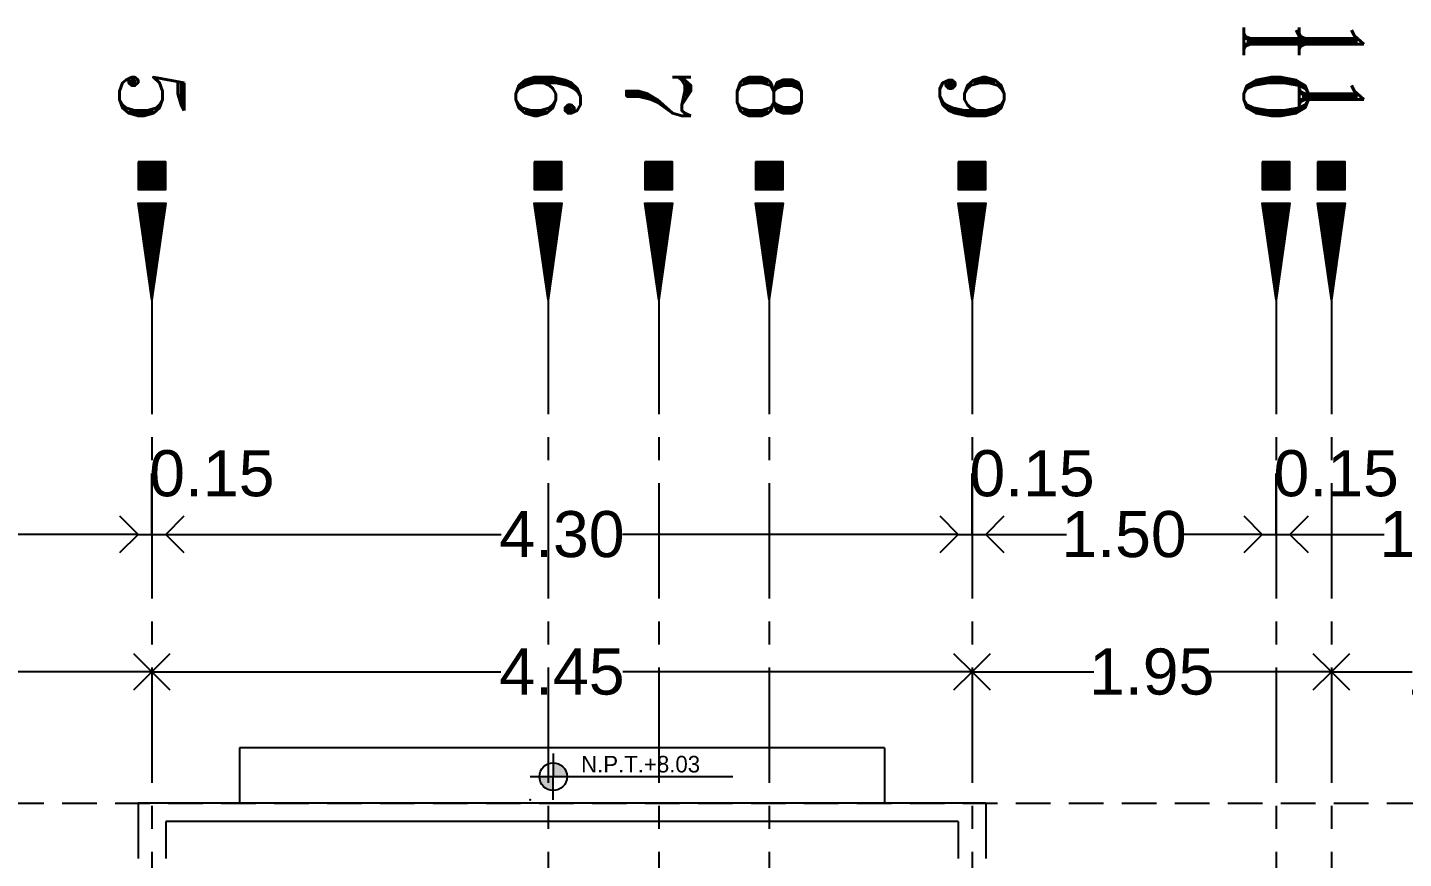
# Model space of a CAD drawing. Header units: metres. Extents: x -58 to 722, y -1100 to 345.
# Drawn here: x 203.38 to 210.84, y -478.29 to -473.79 of the extents above; entities that cross this region are included whole.
import ezdxf
from ezdxf.enums import TextEntityAlignment as Align

# ---------------------------------------------------------------- set-up
doc = ezdxf.new("R2010")
doc.units = ezdxf.units.M
doc.header["$MEASUREMENT"] = 0
for name, pattern in [('CENTER2', [1.125, 0.75, -0.125, 0.125, -0.125]), ('CENTERX2', [4, 2.5, -0.5, 0.5, -0.5]), ('HIDDEN2', [0.1875, 0.125, -0.0625])]:
    doc.linetypes.add(name, pattern=pattern)
doc.layers.get('0').update_dxf_attribs({"color": 255})
doc.layers.get('DEFPOINTS').update_dxf_attribs({"color": 250})
for name, color, linetype in [('A-INDICADORES', 149, 'Continuous'), ('A-TEXTOS', 131, 'Continuous'), ('FSR_ARQ_007PROYECCIONES', 200, 'HIDDEN2'), ('FSR_ARQ_010MUROBAJO', 33, 'Continuous'), ('FSR_ARQ_015COTAS', 125, 'Continuous'), ('FSR_ARQ_016EJES', 135, 'CENTER2'), ('FSR_ARQ_017EJESTEXT', 135, 'Continuous'), ('LOSA', 1, 'Continuous')]:
    doc.layers.add(name, color=color, linetype=linetype)
doc.styles.add('ESPACIOS', font='GOTHIC.TTF')
doc.styles.add('ROMANT', font='romant.shx')
doc.styles.add('style1', font='arial.ttf')
doc.dimstyles.new('PP_PACO', dxfattribs={"dimtxt": 0.18, "dimasz": 0.075, "dimexe": 0.075, "dimexo": 0, "dimgap": 0, "dimtad": 0, "dimtih": 1, "dimtoh": 1, "dimzin": 1, "dimdsep": 46, "dimtxsty": 'style1', "dimcen": 0.15, "dimse1": 1, "dimse2": 1, "dimclrd": 256, "dimclre": 256, "dimadec": 0, "dimazin": 0, "dimtfac": 1, "dimtmove": 0, "dimatfit": 3, "dimfxl": 0.075, "dimarcsym": 0})

# ---------------------------------------------------------------- blocks, each defined once
blk = doc.blocks.new('Di-p0102')
at = {"const_width": 0.2}
blk.add_lwpolyline([(-0.8000000000000007, 0), (-1, 0)], dxfattribs=at)
for points in [[(-1, 0.09999999999999964), (-0.8000000000000007, 0.09999999999999964), (-0.8000000000000007, -0.0999999999999997), (-1, -0.0999999999999997)], [(0, 0), (-0.7000000000000011, 0.09999999999999964), (-0.7000000000000011, -0.0999999999999997)]]:
    blk.add_lwpolyline(points, close=True)
blk.add_lwpolyline([(0, 0, 0, 0.2, 0), (-0.7000000000000011, 0, 0.2, 0.2, 0)], format="xyseb")
at = {"style": 'ROMANT'}
blk.add_attdef('A', text='', height=0.6, dxfattribs=at).set_placement((-1.3, 0), align=Align.MIDDLE_RIGHT)
blk = doc.blocks.new('_Open90')
at = {"color": 0, "linetype": 'ByBlock', "lineweight": -2}
for p, q in [((-0.5, 0.5), (0, 0)), ((0, 0), (-1, 0)), ((0, 0), (-0.5, -0.5))]:
    blk.add_line(p, q, dxfattribs=at)
blk = doc.blocks.new('*D666')
at = {"layer": 'DEFPOINTS', "color": 0, "ltscale": 0.005, "transparency": 16777216}
for p in [(204.053950203432, -477.2821814296007), (200.1039502034322, -477.4568156564488), (204.053950203432, -477.6673014448633)]:
    blk.add_point(p, dxfattribs=at)
at = {"layer": 'FSR_ARQ_015COTAS', "lineweight": -2, "ltscale": 0.005, "transparency": 16777216}
for p, q in [((200.3039502034322, -477.2821814296007), (201.75340450084, -477.2821814296007)), ((203.853950203432, -477.2821814296007), (202.4044959060242, -477.2821814296007))]:
    blk.add_line(p, q, dxfattribs=at)
at = {"layer": 'FSR_ARQ_015COTAS', "lineweight": -2, "ltscale": 0.005, "transparency": 16777216, "xscale": 0.2, "yscale": 0.2, "zscale": 0.2, "rotation": 180}
blk.add_blockref('_Open90', (200.1039502034322, -477.2821814296007), dxfattribs=at)
at = {"layer": 'FSR_ARQ_015COTAS', "lineweight": -2, "ltscale": 0.005, "transparency": 16777216, "xscale": 0.2, "yscale": 0.2, "zscale": 0.2}
blk.add_blockref('_Open90', (204.053950203432, -477.2821814296007), dxfattribs=at)
at = {"layer": 'FSR_ARQ_015COTAS', "color": 0, "ltscale": 0.005, "transparency": 16777216, "insert": (202.0789502034321, -477.2821814296007), "char_height": 0.25, "attachment_point": 5, "style": 'style1'}
blk.add_mtext('3.95', dxfattribs=at)
blk = doc.blocks.new('*D667')
at = {"layer": 'DEFPOINTS', "color": 0, "ltscale": 0.005, "transparency": 16777216}
for p in [(208.5039502034322, -477.2821814296007), (208.5039502034322, -477.462499378042), (204.053950203432, -477.6673014448633)]:
    blk.add_point(p, dxfattribs=at)
at = {"layer": 'FSR_ARQ_015COTAS', "lineweight": -2, "ltscale": 0.005, "transparency": 16777216}
for p, q in [((204.253950203432, -477.2821814296007), (205.9482885390392, -477.2821814296007)), ((208.3039502034322, -477.2821814296007), (206.609611867825, -477.2821814296007))]:
    blk.add_line(p, q, dxfattribs=at)
at = {"layer": 'FSR_ARQ_015COTAS', "lineweight": -2, "ltscale": 0.005, "transparency": 16777216, "xscale": 0.2, "yscale": 0.2, "zscale": 0.2, "rotation": 180}
blk.add_blockref('_Open90', (204.053950203432, -477.2821814296007), dxfattribs=at)
at = {"layer": 'FSR_ARQ_015COTAS', "lineweight": -2, "ltscale": 0.005, "transparency": 16777216, "xscale": 0.2, "yscale": 0.2, "zscale": 0.2}
blk.add_blockref('_Open90', (208.5039502034322, -477.2821814296007), dxfattribs=at)
at = {"layer": 'FSR_ARQ_015COTAS', "color": 0, "ltscale": 0.005, "transparency": 16777216, "insert": (206.2789502034321, -477.2821814296007), "char_height": 0.25, "attachment_point": 5, "style": 'style1'}
blk.add_mtext('4.45', dxfattribs=at)
blk = doc.blocks.new('*D668')
at = {"layer": 'DEFPOINTS', "color": 0, "ltscale": 0.005, "transparency": 16777216}
for p in [(210.4539502034312, -477.2821814296007), (208.5039502034322, -477.462499378042), (210.4539502034312, -477.6869636333714)]:
    blk.add_point(p, dxfattribs=at)
at = {"layer": 'FSR_ARQ_015COTAS', "lineweight": -2, "ltscale": 0.005, "transparency": 16777216}
for p, q in [((208.7039502034322, -477.2821814296007), (209.1650859469515, -477.2821814296007)), ((210.2539502034312, -477.2821814296007), (209.7928144599119, -477.2821814296007))]:
    blk.add_line(p, q, dxfattribs=at)
at = {"layer": 'FSR_ARQ_015COTAS', "lineweight": -2, "ltscale": 0.005, "transparency": 16777216, "xscale": 0.2, "yscale": 0.2, "zscale": 0.2, "rotation": 180}
blk.add_blockref('_Open90', (208.5039502034322, -477.2821814296007), dxfattribs=at)
at = {"layer": 'FSR_ARQ_015COTAS', "lineweight": -2, "ltscale": 0.005, "transparency": 16777216, "xscale": 0.2, "yscale": 0.2, "zscale": 0.2}
blk.add_blockref('_Open90', (210.4539502034312, -477.2821814296007), dxfattribs=at)
at = {"layer": 'FSR_ARQ_015COTAS', "color": 0, "ltscale": 0.005, "transparency": 16777216, "insert": (209.4789502034317, -477.2821814296007), "char_height": 0.25, "attachment_point": 5, "style": 'style1'}
blk.add_mtext('1.95', dxfattribs=at)
blk = doc.blocks.new('*D669')
at = {"layer": 'DEFPOINTS', "color": 0, "ltscale": 0.005, "transparency": 16777216}
for p in [(211.9534507933824, -477.2821814296007), (211.9534507933824, -477.6173585627042), (210.4539502034312, -477.6869636333714)]:
    blk.add_point(p, dxfattribs=at)
at = {"layer": 'FSR_ARQ_015COTAS', "lineweight": -2, "ltscale": 0.005, "transparency": 16777216}
for p, q in [((210.6539502034312, -477.2821814296007), (210.8912004984068, -477.2821814296007)), ((211.7534507933825, -477.2821814296007), (211.5162004984068, -477.2821814296007))]:
    blk.add_line(p, q, dxfattribs=at)
at = {"layer": 'FSR_ARQ_015COTAS', "lineweight": -2, "ltscale": 0.005, "transparency": 16777216, "xscale": 0.2, "yscale": 0.2, "zscale": 0.2, "rotation": 180}
blk.add_blockref('_Open90', (210.4539502034312, -477.2821814296007), dxfattribs=at)
at = {"layer": 'FSR_ARQ_015COTAS', "lineweight": -2, "ltscale": 0.005, "transparency": 16777216, "xscale": 0.2, "yscale": 0.2, "zscale": 0.2}
blk.add_blockref('_Open90', (211.9534507933824, -477.2821814296007), dxfattribs=at)
at = {"layer": 'FSR_ARQ_015COTAS', "color": 0, "ltscale": 0.005, "transparency": 16777216, "insert": (211.2037004984068, -477.2821814296007), "char_height": 0.25, "attachment_point": 5, "style": 'style1'}
blk.add_mtext('1.50', dxfattribs=at)
blk = doc.blocks.new('*D673')
at = {"layer": 'DEFPOINTS', "color": 0, "ltscale": 0.005, "transparency": 16777216}
for p in [(203.9789502034322, -476.5365383711329), (200.1789502034322, -476.7614430041091), (203.9789502034322, -476.7614430041093)]:
    blk.add_point(p, dxfattribs=at)
at = {"layer": 'FSR_ARQ_015COTAS', "lineweight": -2, "ltscale": 0.005, "transparency": 16777216}
for p, q in [((200.3789502034322, -476.5365383711329), (201.7547687573203, -476.5365383711329)), ((203.7789502034322, -476.5365383711329), (202.4031316495441, -476.5365383711329))]:
    blk.add_line(p, q, dxfattribs=at)
at = {"layer": 'FSR_ARQ_015COTAS', "lineweight": -2, "ltscale": 0.005, "transparency": 16777216, "xscale": 0.2, "yscale": 0.2, "zscale": 0.2, "rotation": 180}
blk.add_blockref('_Open90', (200.1789502034322, -476.5365383711329), dxfattribs=at)
at = {"layer": 'FSR_ARQ_015COTAS', "lineweight": -2, "ltscale": 0.005, "transparency": 16777216, "xscale": 0.2, "yscale": 0.2, "zscale": 0.2}
blk.add_blockref('_Open90', (203.9789502034322, -476.5365383711329), dxfattribs=at)
at = {"layer": 'FSR_ARQ_015COTAS', "color": 0, "ltscale": 0.005, "transparency": 16777216, "insert": (202.0789502034322, -476.5365383711329), "char_height": 0.25, "attachment_point": 5, "style": 'style1'}
blk.add_mtext('3.80', dxfattribs=at)
blk = doc.blocks.new('*D674')
at = {"layer": 'DEFPOINTS', "color": 0, "ltscale": 0.005, "transparency": 16777216}
for p in [(204.1289502034321, -476.5365383711329), (203.9789502034322, -476.7614430041093), (204.1289502034321, -476.7614430041093)]:
    blk.add_point(p, dxfattribs=at)
at = {"layer": 'FSR_ARQ_015COTAS', "lineweight": -2, "ltscale": 0.005, "transparency": 16777216}
for p, q in [((204.0539502034321, -476.5365383711329), (204.0539502034321, -476.2062518772721)), ((203.7789502034322, -476.5365383711329), (203.5789502034322, -476.5365383711329)), ((203.9789502034322, -476.5365383711329), (204.1289502034321, -476.5365383711329)), ((203.9789502034322, -476.5365383711329), (204.1289502034321, -476.5365383711329)), ((204.328950203432, -476.5365383711329), (204.5289502034321, -476.5365383711329))]:
    blk.add_line(p, q, dxfattribs=at)
at = {"layer": 'FSR_ARQ_015COTAS', "lineweight": -2, "ltscale": 0.005, "transparency": 16777216, "xscale": 0.2, "yscale": 0.2, "zscale": 0.2}
blk.add_blockref('_Open90', (203.9789502034322, -476.5365383711329), dxfattribs=at)
at = {"layer": 'FSR_ARQ_015COTAS', "lineweight": -2, "ltscale": 0.005, "transparency": 16777216, "xscale": 0.2, "yscale": 0.2, "zscale": 0.2, "rotation": 180}
blk.add_blockref('_Open90', (204.1289502034321, -476.5365383711329), dxfattribs=at)
at = {"layer": 'FSR_ARQ_015COTAS', "color": 0, "ltscale": 0.005, "transparency": 16777216, "insert": (204.3795811720542, -476.2062518772721), "char_height": 0.25, "attachment_point": 5, "style": 'style1'}
blk.add_mtext('0.15', dxfattribs=at)
blk = doc.blocks.new('*D675')
at = {"layer": 'DEFPOINTS', "color": 0, "ltscale": 0.005, "transparency": 16777216}
for p in [(208.4289502034322, -476.5365383711329), (204.1289502034321, -476.7614430041093), (208.4289502034322, -476.7614430041091)]:
    blk.add_point(p, dxfattribs=at)
at = {"layer": 'FSR_ARQ_015COTAS', "lineweight": -2, "ltscale": 0.005, "transparency": 16777216}
for p, q in [((204.328950203432, -476.5365383711329), (205.9496527955195, -476.5365383711329)), ((208.2289502034322, -476.5365383711329), (206.6082476113448, -476.5365383711329))]:
    blk.add_line(p, q, dxfattribs=at)
at = {"layer": 'FSR_ARQ_015COTAS', "lineweight": -2, "ltscale": 0.005, "transparency": 16777216, "xscale": 0.2, "yscale": 0.2, "zscale": 0.2, "rotation": 180}
blk.add_blockref('_Open90', (204.1289502034321, -476.5365383711329), dxfattribs=at)
at = {"layer": 'FSR_ARQ_015COTAS', "lineweight": -2, "ltscale": 0.005, "transparency": 16777216, "xscale": 0.2, "yscale": 0.2, "zscale": 0.2}
blk.add_blockref('_Open90', (208.4289502034322, -476.5365383711329), dxfattribs=at)
at = {"layer": 'FSR_ARQ_015COTAS', "color": 0, "ltscale": 0.005, "transparency": 16777216, "insert": (206.2789502034321, -476.5365383711329), "char_height": 0.25, "attachment_point": 5, "style": 'style1'}
blk.add_mtext('4.30', dxfattribs=at)
blk = doc.blocks.new('*D676')
at = {"layer": 'DEFPOINTS', "color": 0, "ltscale": 0.005, "transparency": 16777216}
for p in [(208.5789502034322, -476.5365383711329), (208.4289502034322, -476.7614430041091), (208.5789502034322, -476.7614430041091)]:
    blk.add_point(p, dxfattribs=at)
at = {"layer": 'FSR_ARQ_015COTAS', "lineweight": -2, "ltscale": 0.005, "transparency": 16777216}
for p, q in [((208.5039502034322, -476.5365383711329), (208.5039502034322, -476.2062518772721)), ((208.2289502034322, -476.5365383711329), (208.0289502034322, -476.5365383711329)), ((208.4289502034322, -476.5365383711329), (208.5789502034322, -476.5365383711329)), ((208.4289502034322, -476.5365383711329), (208.5789502034322, -476.5365383711329)), ((208.7789502034322, -476.5365383711329), (208.9789502034322, -476.5365383711329))]:
    blk.add_line(p, q, dxfattribs=at)
at = {"layer": 'FSR_ARQ_015COTAS', "lineweight": -2, "ltscale": 0.005, "transparency": 16777216, "xscale": 0.2, "yscale": 0.2, "zscale": 0.2}
blk.add_blockref('_Open90', (208.4289502034322, -476.5365383711329), dxfattribs=at)
at = {"layer": 'FSR_ARQ_015COTAS', "lineweight": -2, "ltscale": 0.005, "transparency": 16777216, "xscale": 0.2, "yscale": 0.2, "zscale": 0.2, "rotation": 180}
blk.add_blockref('_Open90', (208.5789502034322, -476.5365383711329), dxfattribs=at)
at = {"layer": 'FSR_ARQ_015COTAS', "color": 0, "ltscale": 0.005, "transparency": 16777216, "insert": (208.8295811720543, -476.2062518772721), "char_height": 0.25, "attachment_point": 5, "style": 'style1'}
blk.add_mtext('0.15', dxfattribs=at)
blk = doc.blocks.new('*D677')
at = {"layer": 'DEFPOINTS', "color": 0, "ltscale": 0.005, "transparency": 16777216}
for p in [(210.0789502034322, -476.5365383711329), (208.5789502034322, -476.7614430041091), (210.0789502034322, -476.7614430041092)]:
    blk.add_point(p, dxfattribs=at)
at = {"layer": 'FSR_ARQ_015COTAS', "lineweight": -2, "ltscale": 0.005, "transparency": 16777216}
for p, q in [((208.7789502034322, -476.5365383711329), (209.0164502034322, -476.5365383711329)), ((209.8789502034322, -476.5365383711329), (209.6414502034322, -476.5365383711329))]:
    blk.add_line(p, q, dxfattribs=at)
at = {"layer": 'FSR_ARQ_015COTAS', "lineweight": -2, "ltscale": 0.005, "transparency": 16777216, "xscale": 0.2, "yscale": 0.2, "zscale": 0.2, "rotation": 180}
blk.add_blockref('_Open90', (208.5789502034322, -476.5365383711329), dxfattribs=at)
at = {"layer": 'FSR_ARQ_015COTAS', "lineweight": -2, "ltscale": 0.005, "transparency": 16777216, "xscale": 0.2, "yscale": 0.2, "zscale": 0.2}
blk.add_blockref('_Open90', (210.0789502034322, -476.5365383711329), dxfattribs=at)
at = {"layer": 'FSR_ARQ_015COTAS', "color": 0, "ltscale": 0.005, "transparency": 16777216, "insert": (209.3289502034322, -476.5365383711329), "char_height": 0.25, "attachment_point": 5, "style": 'style1'}
blk.add_mtext('1.50', dxfattribs=at)
blk = doc.blocks.new('*D678')
at = {"layer": 'DEFPOINTS', "color": 0, "ltscale": 0.005, "transparency": 16777216}
for p in [(210.2289502034322, -476.5365383711329), (210.0789502034322, -476.7614430041092), (210.2289502034322, -476.7614430041092)]:
    blk.add_point(p, dxfattribs=at)
at = {"layer": 'FSR_ARQ_015COTAS', "lineweight": -2, "ltscale": 0.005, "transparency": 16777216}
for p, q in [((210.1539502034322, -476.5365383711329), (210.1539502034322, -476.2062518772721)), ((209.8789502034322, -476.5365383711329), (209.6789502034322, -476.5365383711329)), ((210.0789502034322, -476.5365383711329), (210.2289502034322, -476.5365383711329)), ((210.0789502034322, -476.5365383711329), (210.2289502034322, -476.5365383711329)), ((210.4289502034322, -476.5365383711329), (210.6289502034322, -476.5365383711329))]:
    blk.add_line(p, q, dxfattribs=at)
at = {"layer": 'FSR_ARQ_015COTAS', "lineweight": -2, "ltscale": 0.005, "transparency": 16777216, "xscale": 0.2, "yscale": 0.2, "zscale": 0.2}
blk.add_blockref('_Open90', (210.0789502034322, -476.5365383711329), dxfattribs=at)
at = {"layer": 'FSR_ARQ_015COTAS', "lineweight": -2, "ltscale": 0.005, "transparency": 16777216, "xscale": 0.2, "yscale": 0.2, "zscale": 0.2, "rotation": 180}
blk.add_blockref('_Open90', (210.2289502034322, -476.5365383711329), dxfattribs=at)
at = {"layer": 'FSR_ARQ_015COTAS', "color": 0, "ltscale": 0.005, "transparency": 16777216, "insert": (210.4795811720543, -476.2062518772721), "char_height": 0.25, "attachment_point": 5, "style": 'style1'}
blk.add_mtext('0.15', dxfattribs=at)
blk = doc.blocks.new('*D679')
at = {"layer": 'DEFPOINTS', "color": 0, "ltscale": 0.005, "transparency": 16777216}
for p in [(211.8784507933823, -476.5365383711329), (210.2289502034322, -476.7614430041092), (211.8784507933823, -476.7614430041092)]:
    blk.add_point(p, dxfattribs=at)
at = {"layer": 'FSR_ARQ_015COTAS', "lineweight": -2, "ltscale": 0.005, "transparency": 16777216}
for p, q in [((210.4289502034322, -476.5365383711329), (210.739836241927, -476.5365383711329)), ((211.6784507933823, -476.5365383711329), (211.3675647548875, -476.5365383711329))]:
    blk.add_line(p, q, dxfattribs=at)
at = {"layer": 'FSR_ARQ_015COTAS', "lineweight": -2, "ltscale": 0.005, "transparency": 16777216, "xscale": 0.2, "yscale": 0.2, "zscale": 0.2, "rotation": 180}
blk.add_blockref('_Open90', (210.2289502034322, -476.5365383711329), dxfattribs=at)
at = {"layer": 'FSR_ARQ_015COTAS', "lineweight": -2, "ltscale": 0.005, "transparency": 16777216, "xscale": 0.2, "yscale": 0.2, "zscale": 0.2}
blk.add_blockref('_Open90', (211.8784507933823, -476.5365383711329), dxfattribs=at)
at = {"layer": 'FSR_ARQ_015COTAS', "color": 0, "ltscale": 0.005, "transparency": 16777216, "insert": (211.0537004984072, -476.5365383711329), "char_height": 0.25, "attachment_point": 5, "style": 'style1'}
blk.add_mtext('1.65', dxfattribs=at)
blk = doc.blocks.new('ARP-NPT')
h = blk.add_hatch(color=256)
edge = h.paths.add_edge_path()
edge.add_ellipse((4.547473508864641e-13, 0), major_axis=(0.0530330085889924, 0.05303300858899069), ratio=0.9999999999999806, start_angle=314.99999999999943, end_angle=405.00000000000057, ccw=False)
edge.add_line((0.07500000009332553, 0), (-1.256356130241443e-13, 1.186550859046596e-15))
edge.add_line((4.547473508864641e-13, 0), (4.559339017455107e-13, 0.07500000009345113))
edge = h.paths.add_edge_path()
edge.add_line((-0.07500000009360974, 0), (-1.585814812798958e-13, -1.186550859046596e-15))
edge.add_line((4.547473508864641e-13, 0), (4.535608000274175e-13, -0.07500000009345113))
edge.add_ellipse((4.547473508864641e-13, 0), major_axis=(0.0530330085889924, 0.05303300858899069), ratio=0.9999999999999806, start_angle=134.9999999999994, end_angle=225.0000000000006, ccw=False)
for p, q in [((4.547473508864641e-13, 0.125), (4.547473508864641e-13, 0)), ((-0.1249999999995453, 0), (0.9750000000004775, 0)), ((1.023181539494544e-12, -0.125), (4.547473508864641e-13, 0))]:
    blk.add_line(p, q)
blk.add_circle((4.547473508864641e-13, 0), 0.075)
blk.add_point((-0.1249999999995453, -0.125))
at = {"layer": 'A-TEXTOS', "style": 'ESPACIOS'}
blk.add_attdef('N.P.T.', text='', height=0.09, dxfattribs=at).set_placement((0.4740896149224341, 0.02276895428546766), align=Align.CENTER)

msp = doc.modelspace()

# ---------------------------------------------------------------- linework, layer by layer
at = {"layer": 'FSR_ARQ_007PROYECCIONES', "ltscale": 1.5}
msp.add_line((193.7923337008389, -477.9945746559279), (216.1628913770188, -477.9945746559279), dxfattribs=at)
at = {"layer": 'FSR_ARQ_010MUROBAJO', "ltscale": 0.005}
for p, q in [((204.5289502034322, -477.6945746559278), (204.5289502034322, -477.9945746559276)), ((208.0289502034323, -477.6945746559276), (204.5289502034322, -477.6945746559276)), ((208.0289502034323, -477.6945746559276), (208.0289502034323, -477.9945746559276))]:
    msp.add_line(p, q, dxfattribs=at)
at = {"layer": 'FSR_ARQ_016EJES', "linetype": 'CENTERX2', "ltscale": 0.25}
for p, q in [((204.053950203432, -475.2588264987578), (204.053950203432, -489.2592501135166)), ((206.203950203432, -475.2588264987578), (206.203950203432, -489.2592501135166)), ((206.8039502034245, -475.2588264987578), (206.8039502034245, -489.2592501135166)), ((207.4039502034311, -475.2588264987578), (207.4039502034311, -489.2592501135166)), ((208.5039502034322, -475.2588264987578), (208.5039502034322, -489.2592501135166)), ((210.1539502034321, -475.2588264987578), (210.1539502034321, -489.2592501135166)), ((210.4539502034312, -475.2588264987578), (210.4539502034312, -489.2592501135166))]:
    msp.add_line(p, q, dxfattribs=at)
at = {"layer": 'LOSA', "ltscale": 0.005}
for p, q in [((203.978950203432, -477.9945746559277), (203.978950203432, -478.2945746559276)), ((208.5789502034322, -477.9945746559276), (203.978950203432, -477.9945746559276)), ((208.5789502034322, -477.9945746559276), (208.5789502034322, -478.2945746559276)), ((204.1289502034322, -478.0945746559277), (204.1289502034322, -478.2945746559276)), ((208.4289502034322, -478.0945746559277), (204.1289502034322, -478.0945746559277)), ((208.4289502034322, -478.0945746559277), (208.4289502034322, -478.2945746559276))]:
    msp.add_line(p, q, dxfattribs=at)

# ---------------------------------------------------------------- block references
at = {"layer": 'A-INDICADORES'}
msp.add_blockref('ARP-NPT', (206.2316515134856, -477.8506174025691), dxfattribs=at).add_auto_attribs({'N.P.T.': 'N.P.T.+8.03'})
at = {"layer": 'FSR_ARQ_017EJESTEXT', "lineweight": 0}
ref = msp.add_blockref('Di-p0102', (210.1539502034321, -475.2651140589493), dxfattribs=dict(at, xscale=-0.75, yscale=0.75, zscale=0.75, rotation=90))
ref.add_attrib('A', '10', dxfattribs={"layer": '0', "height": 0.35, "rotation": 269.9999999998697, "style": 'ROMANT'}).set_placement((210.1539502034342, -474.3115426303781), align=Align.MIDDLE_RIGHT)
ref = msp.add_blockref('Di-p0102', (210.4539502034312, -475.2651140589493), dxfattribs=dict(at, xscale=-0.75, yscale=0.75, zscale=0.75, rotation=90))
ref.add_attrib('A', '11', dxfattribs={"layer": '0', "height": 0.35, "rotation": 269.9999999998697, "style": 'ROMANT'}).set_placement((210.4539502034332, -474.3115426303781), align=Align.MIDDLE_RIGHT)
ref = msp.add_blockref('Di-p0102', (204.053950203432, -475.2651140589493), dxfattribs=dict(at, xscale=-0.75, yscale=0.75, zscale=0.75, rotation=90))
ref.add_attrib('A', '5', dxfattribs={"layer": '0', "height": 0.35, "rotation": 269.9999999998697, "style": 'ROMANT'}).set_placement((204.0539502034341, -474.3115426303781), align=Align.MIDDLE_RIGHT)
ref = msp.add_blockref('Di-p0102', (206.203950203432, -475.2651140589494), dxfattribs=dict(at, xscale=-0.75, yscale=0.75, zscale=0.75, rotation=90))
ref.add_attrib('A', '6', dxfattribs={"layer": '0', "height": 0.35, "rotation": 269.9999999998697, "style": 'ROMANT'}).set_placement((206.203950203434, -474.3115426303782), align=Align.MIDDLE_RIGHT)
ref = msp.add_blockref('Di-p0102', (206.8039502034245, -475.2651140589493), dxfattribs=dict(at, xscale=-0.75, yscale=0.75, zscale=0.75, rotation=90))
ref.add_attrib('A', '7', dxfattribs={"layer": '0', "height": 0.35, "rotation": 269.9999999998697, "style": 'ROMANT'}).set_placement((206.8039502034266, -474.3115426303781), align=Align.MIDDLE_RIGHT)
ref = msp.add_blockref('Di-p0102', (207.4040180532301, -475.2646391103561), dxfattribs=dict(at, xscale=-0.75, yscale=0.75, zscale=0.75, rotation=90))
ref.add_attrib('A', '8', dxfattribs={"layer": '0', "height": 0.35, "rotation": 269.9999999998697, "style": 'ROMANT'}).set_placement((207.4040180532321, -474.3110676817849), align=Align.MIDDLE_RIGHT)
ref = msp.add_blockref('Di-p0102', (208.5039502034322, -475.2651140589493), dxfattribs=dict(at, xscale=-0.75, yscale=0.75, zscale=0.75, rotation=90))
ref.add_attrib('A', '9', dxfattribs={"layer": '0', "height": 0.35, "rotation": 269.9999999998697, "style": 'ROMANT'}).set_placement((208.5039502034342, -474.3115426303781), align=Align.MIDDLE_RIGHT)

# ---------------------------------------------------------------- dimensions: what is measured, and where the dimension line sits
at = {"layer": 'FSR_ARQ_015COTAS', "ltscale": 0.005}
for base, p1, p2, picture, middle in [((204.1289502034321, -476.5365383711329), (203.9789502034322, -476.7614430041093), (204.1289502034321, -476.7614430041093), '*D674', (204.0539502034321, -476.2062518772721)), ((208.5789502034322, -476.5365383711329), (208.4289502034322, -476.7614430041091), (208.5789502034322, -476.7614430041091), '*D676', (208.5039502034322, -476.2062518772721)), ((210.2289502034322, -476.5365383711329), (210.0789502034322, -476.7614430041092), (210.2289502034322, -476.7614430041092), '*D678', (210.1539502034322, -476.2062518772721)), ((203.9789502034322, -476.5365383711329), (200.1789502034322, -476.7614430041091), (203.9789502034322, -476.7614430041093), '*D673', (202.0789502034322, -476.5365383711329)), ((208.4289502034322, -476.5365383711329), (204.1289502034321, -476.7614430041093), (208.4289502034322, -476.7614430041091), '*D675', (206.2789502034321, -476.5365383711329)), ((210.0789502034322, -476.5365383711329), (208.5789502034322, -476.7614430041091), (210.0789502034322, -476.7614430041092), '*D677', (209.3289502034322, -476.5365383711329)), ((211.8784507933823, -476.5365383711329), (210.2289502034322, -476.7614430041092), (211.8784507933823, -476.7614430041092), '*D679', (211.0537004984072, -476.5365383711329)), ((204.053950203432, -477.2821814296007), (200.1039502034322, -477.4568156564488), (204.053950203432, -477.6673014448633), '*D666', (202.0789502034321, -477.2821814296007)), ((208.5039502034322, -477.2821814296007), (204.053950203432, -477.6673014448633), (208.5039502034322, -477.462499378042), '*D667', (206.2789502034321, -477.2821814296007)), ((210.4539502034312, -477.2821814296007), (208.5039502034322, -477.462499378042), (210.4539502034312, -477.6869636333714), '*D668', (209.4789502034317, -477.2821814296007)), ((211.9534507933824, -477.2821814296007), (210.4539502034312, -477.6869636333714), (211.9534507933824, -477.6173585627042), '*D669', (211.2037004984068, -477.2821814296007))]:
    dim = msp.add_linear_dim(base=base, p1=p1, p2=p2, dimstyle='PP_PACO', override={"dimtxt": 0.25, "dimasz": 0.2, "dimblk1": 'Open90', "dimblk2": 'Open90', "dimsah": 1, "dimtmove": 1, "dimfxlon": 1}, dxfattribs=at)
    dim.commit()
    dim.dimension.update_dxf_attribs({"geometry": picture, "text_midpoint": middle})

doc.saveas('drawing.dxf')
